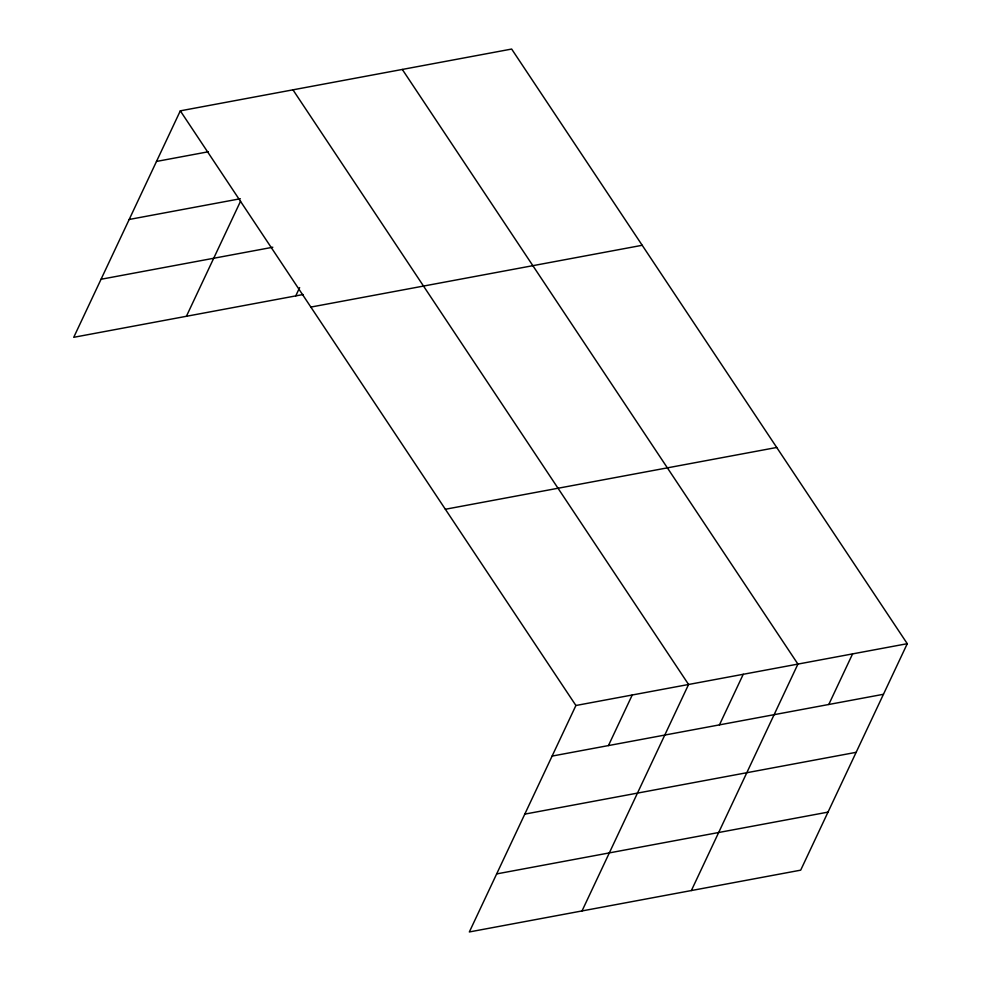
<?xml version="1.0" encoding="UTF-8"?>
<svg xmlns="http://www.w3.org/2000/svg" width="981" height="981" viewBox="0 0 981 981"><rect width="100%" height="100%" fill="white"/><g stroke="black" fill="none" stroke-linecap="round" stroke-linejoin="round"><path stroke-width="1.47" d="M907.266 643.695L575.908 705.498L469.347 931.95L800.692 870.159L907.266 643.695L511.653 49.05L180.308 110.841L73.734 337.305L303.129 294.521M186.402 316.287L240.566 201.179M295.747 295.894L299.646 287.605M608.441 745.585L632.242 694.989M582.015 910.944L688.576 684.48L292.963 89.835M719.441 724.873L743.242 674.29M691.36 890.552L797.921 664.088L402.308 69.443M828.786 704.481L852.587 653.898M156.494 161.436L208.377 151.761M129.185 219.474L240.357 198.738M101.043 279.266L272.816 247.237M310.854 307.078L642.199 245.287M445.362 509.262L776.707 447.471M552.107 756.081L883.452 694.29M524.798 814.12L856.143 752.329M496.656 873.912L828.013 812.121M180.308 110.841L575.908 705.498"/></g></svg>
